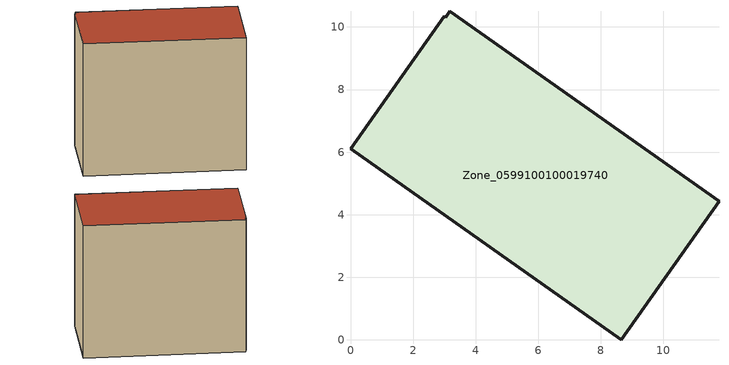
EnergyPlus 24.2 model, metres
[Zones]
Zone_0599100100019740
 floor ground (C_G): 3.04,10.31 3.17,10.51 11.78,4.42 8.65,0 0,6.12 2.99,10.35 z3.94
 wall outside (C_F): 8.65,0 11.78,4.42 3.17,10.51 3.04,10.31 2.99,10.35 0,6.12 8.65,0 z3.94:13.17
 roof outside (C_R): 3.17,10.51 3.04,10.31 2.99,10.35 0,6.12 8.65,0 11.78,4.42 z13.17
[BUILDING]
Pand.0599100100019740: North Axis=0; Terrain=City; Loads Convergence Tolerance Value=0.04; Temperature Convergence Tolerance Value=0.4; Solar Distribution=FullExterior; Maximum Number of Warmup Days=25; Minimum Number of Warmup Days=1
[Site:Location]
Rotterdam.The.Hague.AP_ZH_NLD Design_Conditions: Latitude=51.96; Longitude=4.45; Time Zone=1; Elevation=-4.5
[SITE:GROUNDTEMPERATURE:BUILDINGSURFACE]
18, 18, 18, 18, 18, 18, 18, 18, 18, 18, 18, 18
[MATERIAL] Thermal Absorptance=0.9; Solar Absorptance=0.7; Visible Absorptance=0.7
Name | Roughness | Thickness | Conductivity | Density | Specific Heat
G.TI.2015-2018 | MediumSmooth | 0.15 | 0.0428571 | 540 | 1210
F.TI.2015-2018 | Rough | 0.3 | 0.0666667 | 1920 | 840
R.TI.2015-2018 | MediumRough | 0.2 | 0.0333333 | 1500 | 1000
[CONSTRUCTION]
C_G: G.TI.2015-2018
C_F: F.TI.2015-2018
C_R: R.TI.2015-2018
[ZONE]
Zone_0599100100019740: Type=1; Multiplier=1; Ceiling Height=Autocalculate; Volume=Autocalculate; Floor Area=autocalculate; Part of Total Floor Area=Yes
[ZONEINFILTRATION:DESIGNFLOWRATE]
Infil_Zone_0599100100019740: Zone or ZoneList or Space or SpaceList=Zone_0599100100019740; Schedule=AlwaysOn; Design Flow Rate Calculation Method=Flow/Area; Flow Rate per Floor Area=0.0015; Constant Term Coefficient=1; Temperature Term Coefficient=0; Velocity Term Coefficient=0; Velocity Squared Term Coefficient=0
[HVACTEMPLATE:ZONE:IDEALLOADSAIRSYSTEM]
Zone_0599100100019740: Maximum Heating Supply Air Temperature=50; Minimum Cooling Supply Air Temperature=13; Maximum Heating Supply Air Humidity Ratio=0.0156; Minimum Cooling Supply Air Humidity Ratio=0.0077; Heating Limit=NoLimit; Cooling Limit=NoLimit; Dehumidification Control Type=ConstantSensibleHeatRatio; Cooling Sensible Heat Ratio=0.7; Dehumidification Setpoint=60; Humidification Control Type=None; Humidification Setpoint=30; Outdoor Air Method=None; Outdoor Air Flow Rate per Person=0.00944; Outdoor Air Flow Rate per Zone Floor Area=0; Outdoor Air Flow Rate per Zone=0; Demand Controlled Ventilation Type=None; Outdoor Air Economizer Type=NoEconomizer; Heat Recovery Type=None; Sensible Heat Recovery Effectiveness=0.7; Latent Heat Recovery Effectiveness=0.65
[ZONECONTROL:THERMOSTAT]
ThermostatControl_Zone_0599100100019740: Zone or ZoneList=Zone_0599100100019740; Control Type Schedule=DualSetpointControlType; Control 1=Thermostat_Zone_0599100100019740; Temperature Difference Between Cutout And Setpoint=0
[THERMOSTATSETPOINT:DUALSETPOINT]
Thermostat_Zone_0599100100019740: Heating Setpoint Temperature Schedule=HeatingSetpoint_Zone_0599100100019740; Cooling Setpoint Temperature Schedule=CoolingSetpoint_Zone_0599100100019740
[SCHEDULE:COMPACT]
HeatingSetpoint_Zone_0599100100019740: Through: 12/31, For: AllDays, Until: 24:00, 21
CoolingSetpoint_Zone_0599100100019740: Through: 12/31, For: AllDays, Until: 24:00, 24
DualSetpointControlType: Through: 12/31, For: AllDays, Until: 24:00, 4
AlwaysOn: Through: 12/31, For: AllDays, Until: 24:00, 1
